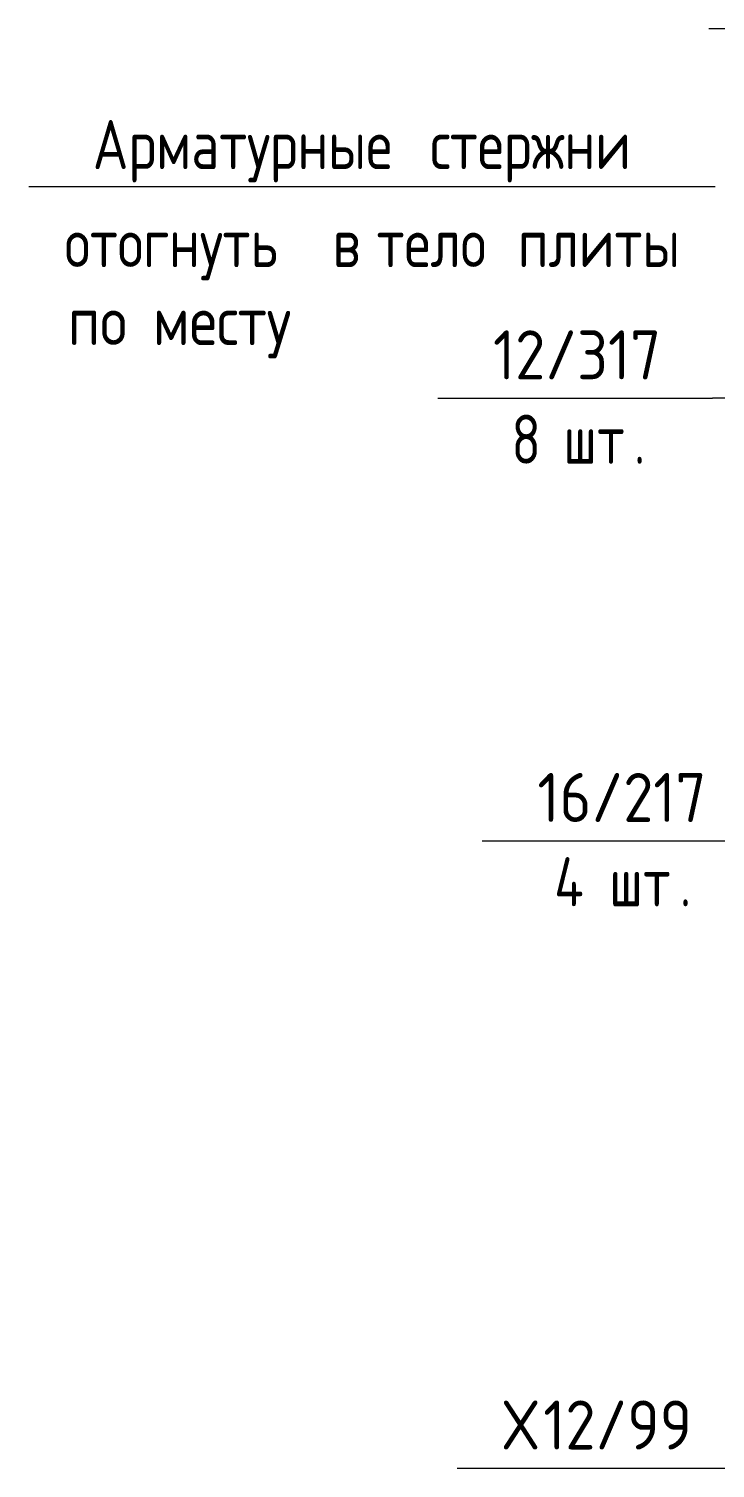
# Model space of a CAD drawing. Header units: millimetres. Extents: x -420 to 46222, y -4716 to 36443.
# Drawn here: x 42149 to 43024, y 2390 to 4225 of the extents above; entities that cross this region are included whole.
import ezdxf

# ---------------------------------------------------------------- set-up
doc = ezdxf.new("R2010")
doc.units = ezdxf.units.MM
doc.layers.add('AA_Vinoska', color=7, linetype='Continuous', lineweight=9)
doc.layers.add('Gen_Text', color=7, linetype='Continuous', lineweight=9)
doc.styles.add('GOST Common_1', font='GOST Common.ttf', dxfattribs={"width": 0.85, "height": 62.5})
doc.styles.add('ISOCPEUR_6', font='isocpeur.ttf', dxfattribs={"width": 0.9, "height": 62.5})
doc.styles.add('ISOCPEUR_7', font='isocpeur.ttf', dxfattribs={"width": 0.85, "height": 62.5})
doc.styles.add('ISOCPEUR_8', font='isocpeur.ttf', dxfattribs={"width": 0.8, "height": 62.5})

# ---------------------------------------------------------------- blocks, each defined once
blk = doc.blocks.new('010_Текст с выноской - Текст 2 строки-4161196-Схема обрамления отверстия 1530х1930 _h_')
at = {"layer": 'AA_Vinoska'}
blk.add_line((-35619.4, 4024.2), (-34744.4, 4024.2), dxfattribs=at)
blk = doc.blocks.new('042_М_Арматуры - Диам длина поз _ Комментарий-3662934-Схема обрамления отверстия 1530х1930 _h_')
at = {"layer": 'AA_Vinoska'}
blk.add_line((-35073.4, 947.3), (-34723.4, 947.3), dxfattribs=at)

msp = doc.modelspace()

# ---------------------------------------------------------------- linework, layer by layer
at = {"layer": 'AA_Vinoska'}
for p, q in [((43090.693, 4225.0996), (43015.693, 4225.0996)), ((43454.6042, 3754.2442), (43020.4, 3754.2442))]:
    msp.add_line(p, q, dxfattribs=at)

# ---------------------------------------------------------------- block references
for name, p in [('010_Текст с выноской - Текст 2 строки-4161196-Схема обрамления отверстия 1530х1930 _h_', (77768.3974, 0)), ('042_М_Арматуры - Диам длина поз _ Комментарий-3662934-Схема обрамления отверстия 1530х1930 _h_', (77743.7657, 2806.9398)), ('042_М_Арматуры - Диам длина поз _ Комментарий-3662934-Схема обрамления отверстия 1530х1930 _h_', (77800.3338, 2242.6471)), ('042_М_Арматуры - Диам длина поз _ Комментарий-3662934-Схема обрамления отверстия 1530х1930 _h_', (77768.3974, 1442.6123))]:
    msp.add_blockref(name, p, dxfattribs=at)

# ---------------------------------------------------------------- texts
at = {"layer": 'AA_Vinoska', "char_height": 62.5, "attachment_point": 1}
for s, insert, width, style in [('Арматурные', (42230.4625, 4108.7314), 499.15068, 'GOST Common_1'), ('\\fGOST Common|b0|i0|c204|p34|;\\W.85; ', (42642.3029, 4108.7314), 22.146617, 'GOST Common_1'), ('стержни', (42660.5757, 4108.7314), 339.013602, 'GOST Common_1'), ('\\fGOST Common|b0|i0|c204|p34|;\\W.85; ', (42517.944, 3983.7314), 22.146617, 'GOST Common_1'), ('\\fGOST Common|b0|i0|c204|p34|;\\W.85; ', (42574.1679, 3983.7314), 22.146617, 'GOST Common_1'), ('\\fGOST Common|b0|i0|c204|p34|;\\W.85; ', (42754.0846, 3983.7314), 22.146617, 'GOST Common_1'), ('отогнуть', (42194.6562, 3983.7314), 391.824766, 'GOST Common_1'), ('\\fGOST Common|b0|i0|c204|p34|;\\W.85;в', (42536.2167, 3983.7314), 45.99682, 'GOST Common_1'), ('тело', (42592.4407, 3983.7314), 195.912383, 'GOST Common_1'), ('плиты', (42772.3574, 3983.7314), 247.019961, 'GOST Common_1'), ('12/317', (42740.791, 3840.5968), 263.354344, 'ISOCPEUR_6'), ('8 ', (42764.141, 3733.1205), 80.16875, 'ISOCPEUR_8'), ('шт', (42830.2868, 3733.1205), 109.0295, 'ISOCPEUR_8'), ('\\fISOCPEUR|b0|i0|c204|p34|;\\W.8;.', (42920.2452, 3733.1205), 17.637125, 'ISOCPEUR_8'), ('16/217', (42797.3591, 3276.3041), 263.354344, 'ISOCPEUR_6'), ('4 ', (42818.7091, 3168.8278), 84.978875, 'ISOCPEUR_8'), ('шт', (42888.8237, 3168.8278), 109.0295, 'ISOCPEUR_8'), ('\\fISOCPEUR|b0|i0|c204|p34|;\\W.8;.', (42978.782, 3168.8278), 17.637125, 'ISOCPEUR_8'), ('\\fISOCPEUR|b0|i0|c204|p34|;\\W.9;Х', (42754.1726, 2476.2693), 61.329094, 'ISOCPEUR_6'), ('12/99', (42804.7742, 2476.2693), 229.082203, 'ISOCPEUR_6')]:
    msp.add_mtext(s, dxfattribs=dict(at, insert=insert, width=width, style=style))
at = {"layer": 'Gen_Text', "char_height": 62.5, "attachment_point": 1, "style": 'ISOCPEUR_7'}
for s, insert, width in [('\\fISOCPEUR|b0|i0|c204|p34|;\\W.85; ', (42274.8008, 3884.3543), 39.182477), ('по', (42198.8984, 3884.3543), 91.993641), ('месту', (42307.1296, 3884.3543), 240.205617)]:
    msp.add_mtext(s, dxfattribs=dict(at, insert=insert, width=width))

doc.saveas('drawing.dxf')
